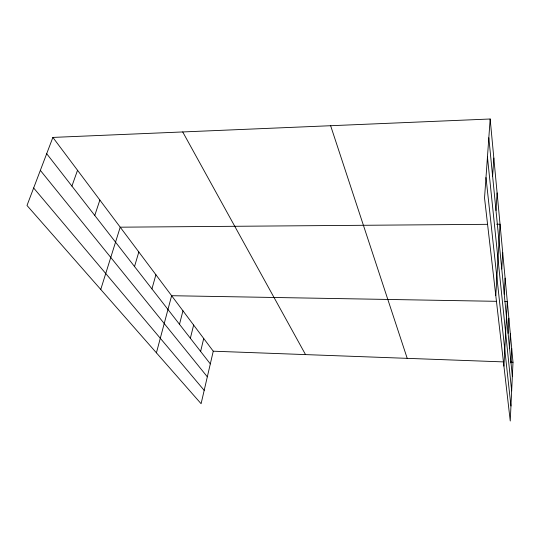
<?xml version="1.0" encoding="UTF-8"?>
<svg xmlns="http://www.w3.org/2000/svg" width="540" height="540" viewBox="0 0 540 540"><rect width="100%" height="100%" fill="white"/><g stroke="black" fill="none" stroke-linecap="round" stroke-linejoin="round"><path stroke-width="0.81" d="M511.009 362.968L511.704 348.476M490.165 119.003L513 362.245L510.253 420.998L484.529 197.971L490.165 119.003L52.88 137.417L27 205.477L201.096 403.704L213.253 351.196L52.88 137.417M509.598 348.644L510.334 333.821M508.093 333.369L508.862 318.195M503.921 366.133L507.296 301.502L504.792 301.462M504.232 294.145L505.103 278.127M501.755 269.008L502.7 252.484M495.781 295.535L500.04 224.222L496.692 224.249M495.997 210.526L497.104 192.922M492.615 176.243L493.83 158.058M200.617 351.439L203.715 338.486M190.363 338.263L193.637 325.046M179.496 324.304L182.959 310.81M156.418 352.836L171.626 295.711L496.449 301.32M151.936 288.9L155.898 274.745M134.528 266.531L138.821 251.984M100.751 289.46L120.218 227.185L487.471 224.323M94.763 215.447L99.873 200.063M71.921 186.104L77.531 170.282M213.253 351.196L503.766 361.908M510.482 362.158L513 362.245M33.656 187.981L204.181 390.359M40.345 170.377L207.32 376.819M46.69 153.691L210.31 363.893M182.722 131.949L305.532 354.598M330.629 125.719L407.207 358.344M485.987 177.545L510.948 406.026M487.451 157.079L511.663 390.872M488.828 137.761L512.339 376.421"/></g></svg>
